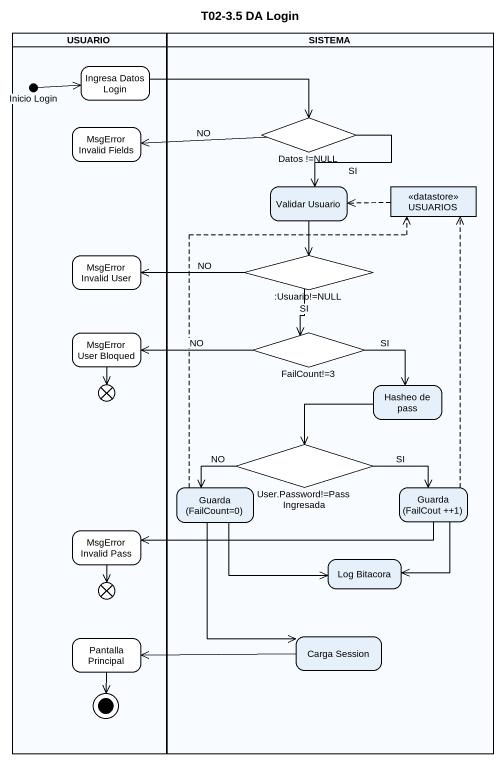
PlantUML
@startuml
title T02-3.5 DA Login
hide empty description
state USUARIO <<partition>> {
  state "Inicio Login" as Inicio_Login <<start>>
  state "Ingresa Datos Login" as Ingresa_Datos_Login #FFFFFF
  state "MsgError Invalid Fields" as MsgError_Invalid_Fields #FFFFFF
  state "MsgError Invalid User" as MsgError_Invalid_User #FFFFFF
  state "MsgError User Bloqued" as MsgError_User_Bloqued #FFFFFF
  state flowfinal1 <<end>>
  state "MsgError Invalid Pass" as MsgError_Invalid_Pass #FFFFFF
  state flowfinal2 <<end>>
  state "Pantalla Principal" as Pantalla_Principal #FFFFFF
  Pantalla_Principal --> [*]
}
state SISTEMA <<partition>> {
  state "Datos !=NULL" as Datos_NULL <<choice>> #FFFF00
  state "Validar Usuario" as Validar_Usuario
  state USUARIOS <<datastore>>
  state ":Usuario!=NULL" as Usuario_NULL <<choice>> #FFFF00
  state "FailCount!=3" as FailCount_3 <<choice>> #FFFF00
  state "Hasheo de pass" as Hasheo_de_pass
  state "User.Password!=PassIngresada" as User_Password_PassIngresada <<choice>> #FFFF00
  state "Guarda (FailCount=0)" as Guarda_FailCount_0
  state "Guarda (FailCout ++1)" as Guarda_FailCout_1
  state "Log Bitacora" as Log_Bitacora
  state "Carga Session" as Carga_Session
}
Inicio_Login -right-> Ingresa_Datos_Login
Ingresa_Datos_Login -right-> Datos_NULL
Datos_NULL -left-> MsgError_Invalid_Fields : NO
Datos_NULL --> Validar_Usuario : SI
Validar_Usuario --> Usuario_NULL
USUARIOS -left[dashed]-> Validar_Usuario
Usuario_NULL -left-> MsgError_Invalid_User : NO
Usuario_NULL --> FailCount_3 : SI
MsgError_User_Bloqued --> flowfinal1
FailCount_3 -left-> MsgError_User_Bloqued : NO
FailCount_3 -right-> Hasheo_de_pass : SI
Hasheo_de_pass --> User_Password_PassIngresada
User_Password_PassIngresada -left-> Guarda_FailCount_0 : NO
User_Password_PassIngresada -right-> Guarda_FailCout_1 : SI
Guarda_FailCount_0 -up[dashed]-> USUARIOS
Guarda_FailCount_0 -right-> Log_Bitacora
Guarda_FailCount_0 --> Carga_Session
Guarda_FailCout_1 -up[dashed]-> USUARIOS
Guarda_FailCout_1 -left-> MsgError_Invalid_Pass
Guarda_FailCout_1 --> Log_Bitacora
MsgError_Invalid_Pass --> flowfinal2
Carga_Session -left-> Pantalla_Principal
@enduml
